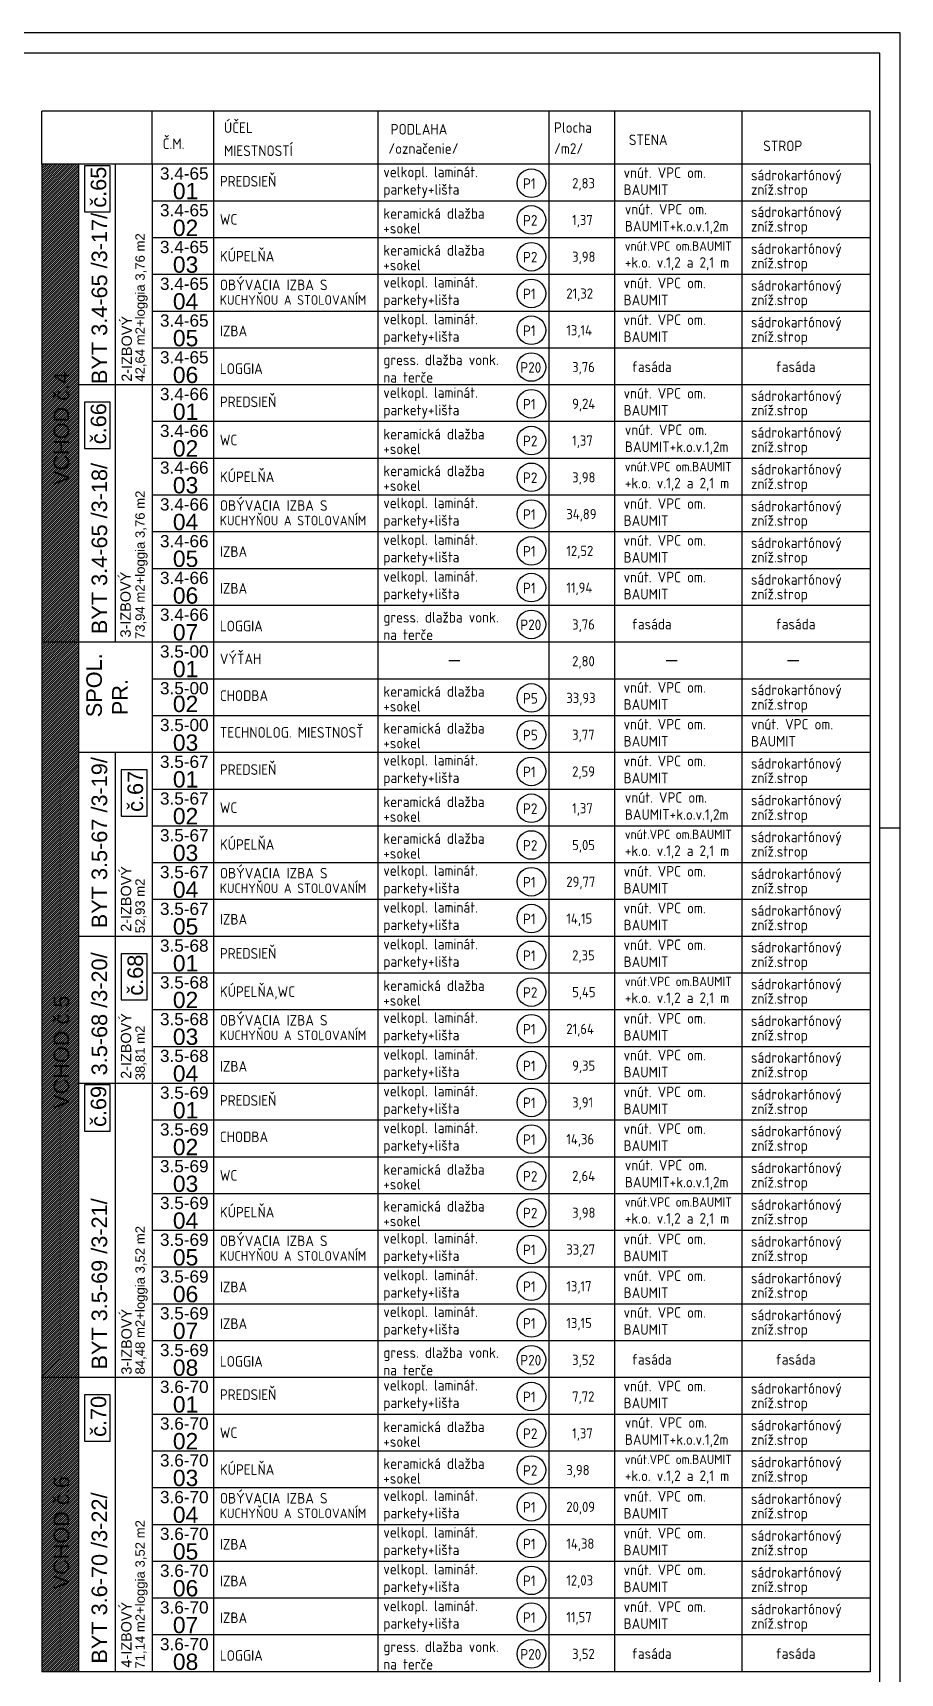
# Model space of a CAD drawing. Extents: x 4511820 to 5180432, y -1526536 to -944957.
# Drawn here: x 5169823 to 5180432, y -1126341 to -1106265 of the extents above; entities that cross this region are included whole.
import ezdxf

# ---------------------------------------------------------------- set-up
doc = ezdxf.new("R2010")
doc.units = 0
doc.header["$MEASUREMENT"] = 0
for name, color, linetype in [('MÚRY', 1, 'CONTINUOUS'), ('TENKÁ', 7, 'CONTINUOUS'), ('ŠRAFY', 82, 'CONTINUOUS')]:
    doc.layers.add(name, color=color, linetype=linetype)
doc.styles.add('ARIAL', font='arial.ttf')
doc.styles.add('Style-Arial', font='arial.ttf')
doc.styles.add('STYLE1', font='isocp.shx')
pattern_1 = [(45, (-2e-09, -3076.943), (-13.25825215, 13.25825215), [])]

msp = doc.modelspace()

# ---------------------------------------------------------------- hatches: boundary and pattern name
at = {"layer": 'ŠRAFY'}
h = msp.add_hatch(dxfattribs=at)
h.set_pattern_fill('ANSI31', color=11, scale=150)
h.set_pattern_definition(pattern_1)
h.paths.add_polyline_path([(5170382, -1113723.668), (5170382, -1107873.668), (5169932, -1107873.668), (5169932, -1113723.668)])
h.paths.add_polyline_path([(5170026.769, -1111846.723), (5170026.769, -1110379.342), (5170318.379, -1110379.342), (5170318.379, -1111846.723)], flags=24)
h = msp.add_hatch(dxfattribs=at)
h.set_pattern_fill('ANSI31', color=47, scale=150)
h.set_pattern_definition(pattern_1)
h.paths.add_polyline_path([(5170382, -1117323.668), (5170382, -1115073.668), (5170382, -1113723.668), (5169932, -1113723.668), (5169932, -1122723.668), (5170382, -1122723.668), (5170382, -1119123.668)])
h.paths.add_polyline_path([(5170026.769, -1119481.223), (5170026.769, -1118011.639), (5170318.379, -1118011.639), (5170318.379, -1119481.223)], flags=24)
h = msp.add_hatch(dxfattribs=at)
h.set_pattern_fill('ANSI31', color=63, scale=150)
h.set_pattern_definition(pattern_1)
h.paths.add_polyline_path([(5169932, -1122723.668), (5169932, -1126323.668), (5170382, -1126323.668), (5170382, -1122723.668)])
h.paths.add_polyline_path([(5170026.769, -1125362.998), (5170026.769, -1123894.969), (5170318.379, -1123894.969), (5170318.379, -1125362.998)], flags=24)

# ---------------------------------------------------------------- linework, layer by layer
at = {"layer": 'MÚRY', "ltscale": 0.25}
for p, q in [((5180064.714, -1107223.668), (5169932, -1107223.668)), ((5169932, -1107873.668), (5169932, -1107223.668)), ((5171282, -1107873.668), (5171282, -1107223.668)), ((5180064.714, -1107873.668), (5180064.714, -1107223.668)), ((5180064.714, -1107873.668), (5169932, -1107873.668)), ((5180064.714, -1110573.668), (5170382, -1110573.668)), ((5180064.714, -1113723.668), (5169932, -1113723.668)), ((5180064.714, -1115073.668), (5170382, -1115073.668)), ((5180064.714, -1117323.668), (5170382, -1117323.668)), ((5180064.714, -1119123.668), (5170382, -1119123.668)), ((5180064.714, -1122723.668), (5169932, -1122723.668)), ((5180064.714, -1126323.668), (5169932, -1126323.668))]:
    msp.add_line(p, q, dxfattribs=at)
at = {"layer": 'TENKÁ', "color": 7}
for p, q in [((5180432, -1106264.537), (5091141, -1106264.537)), ((5180432, -1142073.668), (5180432, -1106264.537)), ((5180182, -1106514.537), (5091391, -1106514.537)), ((5180182, -1141823.668), (5180182, -1106514.537))]:
    msp.add_line(p, q, dxfattribs=at)
at = {"layer": 'TENKÁ', "linetype": 'Continuous'}
for p, q in [((5172032, -1107223.668), (5172032, -1126323.668)), ((5180064.714, -1114173.668), (5171282, -1114173.668)), ((5180064.714, -1114623.668), (5171282, -1114623.668))]:
    msp.add_line(p, q, dxfattribs=at)
at = {"layer": 'TENKÁ', "ltscale": 0.25}
for p, q in [((5174041.88, -1107223.668), (5174041.88, -1126323.668)), ((5176135.188, -1107223.668), (5176135.188, -1126323.668)), ((5176940.393, -1126323.668), (5176940.393, -1107223.668)), ((5178499.225, -1126323.668), (5178499.225, -1107223.668)), ((5169932, -1107873.668), (5169932, -1126323.668)), ((5170382, -1107873.668), (5170382, -1126323.668)), ((5170832, -1107873.668), (5170832, -1113723.668)), ((5171282, -1107873.668), (5171282, -1126323.668)), ((5180064.714, -1107873.668), (5180064.714, -1126323.668)), ((5179429.174, -1108323.668), (5171282, -1108323.668)), ((5180064.714, -1108323.668), (5171282, -1108323.668)), ((5179429.174, -1108773.668), (5171282, -1108773.668)), ((5180064.714, -1108773.668), (5171282, -1108773.668)), ((5179429.174, -1109223.668), (5171282, -1109223.668)), ((5180064.714, -1109223.668), (5171282, -1109223.668)), ((5179429.174, -1109673.668), (5171282, -1109673.668)), ((5180064.714, -1109673.668), (5171282, -1109673.668)), ((5180064.714, -1110123.668), (5171282, -1110123.668)), ((5179429.174, -1111023.668), (5171282, -1111023.668)), ((5180064.714, -1111023.668), (5171282, -1111023.668)), ((5179429.174, -1111473.668), (5171282, -1111473.668)), ((5180064.714, -1111473.668), (5171282, -1111473.668)), ((5179429.174, -1111923.668), (5171282, -1111923.668)), ((5180064.714, -1111923.668), (5171282, -1111923.668)), ((5179429.174, -1112373.668), (5171282, -1112373.668)), ((5180064.714, -1112373.668), (5171282, -1112373.668)), ((5180064.714, -1112823.668), (5171282, -1112823.668)), ((5180064.714, -1113273.668), (5171282, -1113273.668)), ((5170832, -1115073.668), (5170832, -1126323.668)), ((5179429.174, -1115523.668), (5171282, -1115523.668)), ((5180064.714, -1115523.668), (5171282, -1115523.668)), ((5179429.174, -1115973.668), (5171282, -1115973.668)), ((5180064.714, -1115973.668), (5171282, -1115973.668)), ((5180182, -1115995.382), (5180432, -1115995.382)), ((5179429.174, -1116423.668), (5171282, -1116423.668)), ((5180064.714, -1116423.668), (5171282, -1116423.668)), ((5179429.174, -1116873.668), (5171282, -1116873.668)), ((5180064.714, -1116873.668), (5171282, -1116873.668)), ((5180064.714, -1117773.668), (5171282, -1117773.668)), ((5180064.714, -1118223.668), (5171282, -1118223.668)), ((5180064.714, -1118673.668), (5171282, -1118673.668)), ((5179429.174, -1119573.668), (5171282, -1119573.668)), ((5180064.714, -1119573.668), (5171282, -1119573.668)), ((5179429.174, -1120023.668), (5171282, -1120023.668)), ((5180064.714, -1120023.668), (5171282, -1120023.668)), ((5179429.174, -1120473.668), (5171282, -1120473.668)), ((5180064.714, -1120473.668), (5171282, -1120473.668)), ((5179429.174, -1120923.668), (5171282, -1120923.668)), ((5180064.714, -1120923.668), (5171282, -1120923.668)), ((5180064.714, -1121373.668), (5171282, -1121373.668)), ((5180064.714, -1121823.668), (5171282, -1121823.668)), ((5180064.714, -1122273.668), (5171282, -1122273.668)), ((5179429.174, -1123173.668), (5171282, -1123173.668)), ((5180064.714, -1123173.668), (5171282, -1123173.668)), ((5179429.174, -1123623.668), (5171282, -1123623.668)), ((5180064.714, -1123623.668), (5171282, -1123623.668)), ((5179429.174, -1124073.668), (5171282, -1124073.668)), ((5180064.714, -1124073.668), (5171282, -1124073.668)), ((5179429.174, -1124523.668), (5171282, -1124523.668)), ((5180064.714, -1124523.668), (5171282, -1124523.668)), ((5180064.714, -1124973.668), (5171282, -1124973.668)), ((5180064.714, -1125423.668), (5171282, -1125423.668)), ((5180064.714, -1125873.668), (5171282, -1125873.668))]:
    msp.add_line(p, q, dxfattribs=at)
at = {"layer": 'TENKÁ'}
for p, q in [((5174909.714, -1113948.751), (5175047.214, -1113948.751)), ((5177568.714, -1113948.751), (5177706.214, -1113948.751)), ((5179055.714, -1113948.751), (5179193.214, -1113948.751))]:
    msp.add_line(p, q, dxfattribs=at)
for points in [[(5170771.214, -1107892.06), (5170455.214, -1107892.06), (5170455.214, -1108456.56), (5170771.214, -1108456.56)], [(5170771.214, -1110786.251), (5170455.214, -1110786.251), (5170455.214, -1111350.751), (5170771.214, -1111350.751)], [(5171221.214, -1115286.251), (5170905.214, -1115286.251), (5170905.214, -1115850.751), (5171221.214, -1115850.751)], [(5171221.214, -1117536.251), (5170905.214, -1117536.251), (5170905.214, -1118100.751), (5171221.214, -1118100.751)], [(5170771.214, -1119142.06), (5170455.214, -1119142.06), (5170455.214, -1119706.56), (5170771.214, -1119706.56)], [(5170771.214, -1122936.251), (5170455.214, -1122936.251), (5170455.214, -1123500.751), (5170771.214, -1123500.751)]]:
    msp.add_lwpolyline(points, close=True, dxfattribs=at)
at = {"layer": 'TENKÁ', "ltscale": 0.25}
for centre in [(5175921.714, -1108104.943), (5175921.714, -1108554.943), (5175921.714, -1109004.943), (5175921.714, -1109454.943), (5175921.714, -1109904.943), (5175921.714, -1110354.943), (5175921.714, -1110804.943), (5175921.714, -1111254.943), (5175921.714, -1111704.943), (5175921.714, -1112154.943), (5175921.714, -1112604.943), (5175921.714, -1113054.943), (5175921.714, -1113504.943), (5175921.714, -1114404.943), (5175921.714, -1114854.943), (5175921.714, -1115304.943), (5175921.714, -1115754.943), (5175921.714, -1116204.943), (5175921.714, -1116654.943), (5175921.714, -1117104.943), (5175921.714, -1117554.943), (5175921.714, -1118004.943), (5175921.714, -1118454.943), (5175921.714, -1118904.943), (5175921.714, -1119354.943), (5175921.714, -1119804.943), (5175921.714, -1120254.943), (5175921.714, -1120704.943), (5175921.714, -1121154.943), (5175921.714, -1121604.943), (5175921.714, -1122054.943), (5175921.714, -1122504.943), (5175921.714, -1122954.943), (5175921.714, -1123404.943), (5175921.714, -1123854.943), (5175921.714, -1124304.943), (5175921.714, -1124754.943), (5175921.714, -1125204.943), (5175921.714, -1125654.943), (5175921.714, -1126104.943)]:
    msp.add_circle(centre, 175, dxfattribs=at)

# ---------------------------------------------------------------- texts
at = {"layer": 'TENKÁ', "linetype": 'Continuous', "style": 'STYLE1'}
for s, height, p in [('ÚČEL ', 130, (5172161.135, -1107489.888)), ('PODLAHA', 130, (5174200.452, -1107509.906)), ('Plocha', 130, (5176198.09, -1107489.054)), ('Č.M.', 130, (5171411.135, -1107687.45)), ('MIESTNOSTÍ', 130, (5172161.135, -1107773.347)), ('/označenie/', 130, (5174170.958, -1107746.268)), ('/m2/', 130, (5176198.09, -1107746.268)), ('STENA', 130, (5177113.395, -1107639.199)), ('STROP', 130, (5178757.338, -1107713.313)), ('PREDSIEŇ', 130, (5172110.377, -1108146.542)), ('WC', 130, (5172110.377, -1108612.822)), ('KÚPELŇA', 130, (5172110.377, -1109063.892)), ('OBÝVACIA IZBA S ', 130, (5172110.377, -1109414.62)), ('KUCHYŇOU A STOLOVANÍM', 118, (5172110.377, -1109593.62)), ('IZBA', 130, (5172110.377, -1109978.256)), ('LOGGIA', 130, (5172110.377, -1110439.62)), ('PREDSIEŇ', 130, (5172110.377, -1110846.542)), ('WC', 130, (5172110.377, -1111312.822)), ('KÚPELŇA', 130, (5172110.377, -1111763.892)), ('OBÝVACIA IZBA S ', 130, (5172110.377, -1112114.62)), ('KUCHYŇOU A STOLOVANÍM', 118, (5172110.377, -1112293.62)), ('IZBA', 130, (5172110.377, -1112678.256)), ('IZBA', 130, (5172110.377, -1113128.256)), ('LOGGIA', 130, (5172110.377, -1113589.62)), ('VÝŤAH', 130, (5172110.377, -1113991.865)), ('CHODBA', 130, (5172110.377, -1114441.865)), ('+sokel', 130, (5174110.45, -1114571.557)), ('keramická dlažba', 130, (5174110.45, -1114391.075)), ('TECHNOLOG. MIESTNOSŤ', 130, (5172110.377, -1114891.865)), ('keramická dlažba', 130, (5174110.45, -1114841.075)), ('+sokel', 130, (5174110.45, -1115021.557)), ('PREDSIEŇ', 130, (5172110.377, -1115346.542)), ('WC', 130, (5172110.377, -1115812.822)), ('KÚPELŇA', 130, (5172110.377, -1116263.892)), ('OBÝVACIA IZBA S ', 130, (5172110.377, -1116614.62)), ('KUCHYŇOU A STOLOVANÍM', 118, (5172110.377, -1116793.62)), ('IZBA', 130, (5172110.377, -1117178.256)), ('PREDSIEŇ', 130, (5172110.377, -1117596.542)), ('KÚPELŇA,WC', 130, (5172110.377, -1118063.892)), ('OBÝVACIA IZBA S ', 130, (5172110.377, -1118414.62)), ('KUCHYŇOU A STOLOVANÍM', 118, (5172110.377, -1118593.62)), ('IZBA', 130, (5172110.377, -1118978.256)), ('PREDSIEŇ', 130, (5172110.377, -1119396.542)), ('CHODBA', 130, (5172110.377, -1119841.865)), ('WC', 130, (5172110.377, -1120312.822)), ('KÚPELŇA', 130, (5172110.377, -1120763.892)), ('OBÝVACIA IZBA S ', 130, (5172110.377, -1121114.62)), ('KUCHYŇOU A STOLOVANÍM', 118, (5172110.377, -1121293.62)), ('IZBA', 130, (5172110.377, -1121678.256)), ('IZBA', 130, (5172110.377, -1122128.256)), ('LOGGIA', 130, (5172110.377, -1122589.62)), ('PREDSIEŇ', 130, (5172110.377, -1122996.542)), ('WC', 130, (5172110.377, -1123462.822)), ('KÚPELŇA', 130, (5172110.377, -1123913.892)), ('KUCHYŇOU A STOLOVANÍM', 118, (5172110.377, -1124443.62)), ('OBÝVACIA IZBA S ', 130, (5172110.377, -1124264.62)), ('IZBA', 130, (5172110.377, -1124828.256)), ('IZBA', 130, (5172110.377, -1125278.256)), ('IZBA', 130, (5172110.377, -1125728.256)), ('LOGGIA', 130, (5172110.377, -1126189.62))]:
    msp.add_text(s, height=height, dxfattribs=at).set_placement(p)
at = {"layer": 'TENKÁ', "ltscale": 0.25, "style": 'Style-Arial'}
for s, height, p in [('č.65', 190, (5170721.32, -1108405.085)), ('BYT 3.4-65 /3-17/', 190, (5170732.353, -1110563.543)), ('42,64 m2+loggia 3,76 m2', 115, (5171192.43, -1110535.097)), ('2-IZBOVÝ ', 126.36, (5171035.43, -1110534.597)), ('VCHOD č.4', 190, (5170267.639, -1111800.389)), ('č.66', 190, (5170721.32, -1111299.277)), ('BYT 3.4-65 /3-18/', 190, (5170732.353, -1113624.043)), ('73,94 m2+loggia 3,76 m2', 115, (5171192.43, -1113685.097)), ('3-IZBOVÝ ', 126.36, (5171020.93, -1113665.097)), ('SPOL.', 190, (5170667.375, -1114640.958)), ('PR.', 190, (5170983.323, -1114615.742)), ('BYT 3.5-67 /3-19/', 190, (5170732.353, -1117224.043)), ('č.67', 190, (5171171.32, -1115799.277)), ('2-IZBOVÝ ', 126.36, (5171026.43, -1117267.097)), ('52,93 m2', 115, (5171192.43, -1117285.097)), ('3.5-68 /3-20/', 190, (5170732.353, -1119024.043)), ('č.68', 190, (5171171.32, -1118049.277)), ('VCHOD č.5', 190, (5170267.639, -1119434.889)), ('2-IZBOVÝ ', 126.36, (5171026.43, -1119067.097)), ('38,81 m2', 115, (5171192.43, -1119085.097)), ('č.69', 190, (5170721.32, -1119655.085)), ('BYT 3.5-69 /3-21/', 190, (5170732.353, -1122624.043)), ('84,48 m2+loggia 3,52 m2', 115, (5171192.43, -1122685.097)), ('3-IZBOVÝ ', 126.36, (5171032.43, -1122686.597)), ('č.70', 190, (5170721.32, -1123449.277)), ('VCHOD č.6', 190, (5170267.639, -1125316.664)), ('BYT 3.6-70 /3-22/', 190, (5170732.353, -1126224.043)), ('71,14 m2+loggia 3,52 m2', 115, (5171192.43, -1126285.097)), ('4-IZBOVÝ ', 126.36, (5171030.43, -1126272.597))]:
    msp.add_text(s, height=height, rotation=90, dxfattribs=at).set_placement(p)
at = {"layer": 'TENKÁ', "lineweight": 40, "ltscale": 0.25, "style": 'ARIAL'}
for s, height, p in [('3.4-65', 150, (5171378.769, -1108060.938)), ('01', 200, (5171536.311, -1108301.438)), ('3.4-65', 150, (5171378.769, -1108510.938)), ('02', 200, (5171536.311, -1108751.438)), ('3.4-65', 150, (5171378.769, -1108960.938)), ('03', 200, (5171536.311, -1109201.438)), ('3.4-65', 150, (5171378.769, -1109410.938)), ('04', 200, (5171536.311, -1109651.438)), ('3.4-65', 150, (5171378.769, -1109860.938)), ('05', 200, (5171536.311, -1110101.438)), ('3.4-65', 150, (5171378.769, -1110310.938)), ('06', 200, (5171536.311, -1110551.438)), ('3.4-66', 150, (5171378.769, -1110760.938)), ('01', 200, (5171536.311, -1111001.438)), ('3.4-66', 150, (5171378.769, -1111210.938)), ('02', 200, (5171536.311, -1111451.438)), ('3.4-66', 150, (5171378.769, -1111660.938)), ('03', 200, (5171536.311, -1111901.438)), ('3.4-66', 150, (5171378.769, -1112110.938)), ('04', 200, (5171536.311, -1112351.438)), ('3.4-66', 150, (5171378.769, -1112560.938)), ('05', 200, (5171536.311, -1112801.438)), ('3.4-66', 150, (5171378.769, -1113010.938)), ('06', 200, (5171536.311, -1113251.438)), ('3.4-66', 150, (5171378.769, -1113460.938)), ('07', 200, (5171536.311, -1113701.438)), ('3.5-00', 150, (5171378.769, -1113910.938)), ('01', 200, (5171536.311, -1114151.438)), ('3.5-00', 150, (5171378.769, -1114360.938)), ('02', 200, (5171536.311, -1114577.938)), ('3.5-00', 150, (5171378.769, -1114810.938)), ('03', 200, (5171536.311, -1115051.438)), ('3.5-67', 150, (5171378.769, -1115260.938)), ('01', 200, (5171536.311, -1115501.438)), ('3.5-67', 150, (5171378.769, -1115710.938)), ('02', 200, (5171536.311, -1115951.438)), ('3.5-67', 150, (5171378.769, -1116160.938)), ('03', 200, (5171536.311, -1116401.438)), ('3.5-67', 150, (5171378.769, -1116610.938)), ('04', 200, (5171536.311, -1116851.438)), ('3.5-67', 150, (5171378.769, -1117060.938)), ('05', 200, (5171536.311, -1117301.438)), ('3.5-68', 150, (5171378.769, -1117510.938)), ('01', 200, (5171536.311, -1117751.438)), ('3.5-68', 150, (5171378.769, -1117960.938)), ('02', 200, (5171536.311, -1118201.438)), ('3.5-68', 150, (5171378.769, -1118410.938)), ('03', 200, (5171536.311, -1118651.438)), ('3.5-68', 150, (5171378.769, -1118860.938)), ('04', 200, (5171536.311, -1119101.438)), ('3.5-69', 150, (5171378.769, -1119310.938)), ('01', 200, (5171536.311, -1119551.438)), ('3.5-69', 150, (5171378.769, -1119760.938)), ('02', 200, (5171536.311, -1120001.438)), ('3.5-69', 150, (5171378.769, -1120210.938)), ('03', 200, (5171536.311, -1120451.438)), ('3.5-69', 150, (5171378.769, -1120660.938)), ('04', 200, (5171536.311, -1120901.438)), ('3.5-69', 150, (5171378.769, -1121110.938)), ('05', 200, (5171536.311, -1121351.438)), ('3.5-69', 150, (5171378.769, -1121560.938)), ('06', 200, (5171536.311, -1121801.438)), ('3.5-69', 150, (5171378.769, -1122010.938)), ('07', 200, (5171536.311, -1122251.438)), ('3.5-69', 150, (5171378.769, -1122460.938)), ('08', 200, (5171536.311, -1122701.438)), ('3.6-70', 150, (5171378.769, -1122910.938)), ('01', 200, (5171536.311, -1123151.438)), ('3.6-70', 150, (5171378.769, -1123360.938)), ('02', 200, (5171536.311, -1123601.438)), ('3.6-70', 150, (5171378.769, -1123810.938)), ('03', 200, (5171536.311, -1124051.438)), ('3.6-70', 150, (5171378.769, -1124260.938)), ('04', 200, (5171536.311, -1124501.438)), ('3.6-70', 150, (5171378.769, -1124710.938)), ('05', 200, (5171536.311, -1124951.438)), ('3.6-70', 150, (5171378.769, -1125160.938)), ('06', 200, (5171536.311, -1125401.438)), ('3.6-70', 150, (5171378.769, -1125610.938)), ('07', 200, (5171536.311, -1125851.438)), ('3.6-70', 150, (5171378.769, -1126060.938)), ('08', 200, (5171536.311, -1126301.438))]:
    msp.add_text(s, height=height, dxfattribs=at).set_placement(p)
at = {"layer": 'TENKÁ', "ltscale": 0.25, "style": 'STYLE1'}
for s, height, p in [('velkopl. laminát.', 130, (5174110.45, -1108032.543)), ('vnút. VPC om.', 130, (5177049.107, -1108041.452)), ('sádrokartónový', 130, (5178607.939, -1108071.331)), ('parkety+lišta', 130, (5174110.45, -1108246.199)), ('P1', 130, (5175818.95, -1108175.199)), (' 2,83', 125, (5176348.607, -1108167.952)), ('BAUMIT', 130, (5177049.107, -1108249.561)), ('zníž.strop', 130, (5178607.939, -1108248.04)), ('keramická dlažba', 130, (5174110.45, -1108541.075)), ('vnút. VPC om.', 130, (5177064.141, -1108488.389)), ('sádrokartónový', 130, (5178607.939, -1108521.331)), ('+sokel', 130, (5174110.45, -1108721.557)), ('P2', 130, (5175818.95, -1108625.199)), (' 1,37', 125, (5176348.607, -1108617.952)), ('BAUMIT+k.o.v.1,2m', 130, (5177064.141, -1108696.498)), ('zníž.strop', 130, (5178607.939, -1108698.04)), ('vnút.VPC om.BAUMIT', 115, (5177064.141, -1108932.082)), ('keramická dlažba', 130, (5174110.45, -1108991.075)), ('P2', 130, (5175818.95, -1109075.199)), (' 3,98', 125, (5176348.607, -1109067.952)), ('+k.o. v.1,2 a 2,1 m', 130, (5177064.141, -1109140.19)), ('sádrokartónový', 130, (5178607.939, -1108971.331)), ('zníž.strop', 130, (5178607.939, -1109148.04)), ('+sokel', 130, (5174110.45, -1109171.557)), ('velkopl. laminát.', 130, (5174110.45, -1109382.543)), ('P1', 130, (5175818.95, -1109525.199)), ('21,32', 125, (5176348.607, -1109517.952)), ('vnút. VPC om.', 130, (5177049.107, -1109391.452)), ('sádrokartónový', 130, (5178607.939, -1109421.331)), ('parkety+lišta', 130, (5174110.45, -1109596.199)), ('BAUMIT', 130, (5177049.107, -1109599.561)), ('zníž.strop', 130, (5178607.939, -1109598.04)), ('velkopl. laminát.', 130, (5174110.45, -1109832.543)), ('vnút. VPC om.', 130, (5177049.107, -1109841.452)), ('sádrokartónový', 130, (5178607.939, -1109871.331)), ('parkety+lišta', 130, (5174110.45, -1110046.199)), ('P1', 130, (5175818.95, -1109975.199)), ('13,14', 125, (5176348.607, -1109967.952)), ('BAUMIT', 130, (5177049.107, -1110049.561)), ('zníž.strop', 130, (5178607.939, -1110048.04)), ('gress. dlažba vonk.', 130, (5174110.45, -1110332.543)), ('na terče', 130, (5174110.45, -1110546.199)), ('P20', 130, (5175785.95, -1110425.199)), (' 3,76', 125, (5176348.607, -1110417.952)), ('fasáda', 130, (5177149.107, -1110415.717)), ('fasáda', 130, (5178907.939, -1110415.717)), ('velkopl. laminát.', 130, (5174110.45, -1110732.543)), ('vnút. VPC om.', 130, (5177049.107, -1110741.452)), ('sádrokartónový', 130, (5178607.939, -1110771.331)), ('parkety+lišta', 130, (5174110.45, -1110946.199)), ('P1', 130, (5175818.95, -1110875.199)), (' 9,24', 125, (5176348.607, -1110867.952)), ('BAUMIT', 130, (5177049.107, -1110949.561)), ('zníž.strop', 130, (5178607.939, -1110948.04)), ('keramická dlažba', 130, (5174110.45, -1111241.075)), ('P2', 130, (5175818.95, -1111325.199)), (' 1,37', 125, (5176348.607, -1111317.952)), ('vnút. VPC om.', 130, (5177064.141, -1111188.389)), ('sádrokartónový', 130, (5178607.939, -1111221.331)), ('+sokel', 130, (5174110.45, -1111421.557)), ('BAUMIT+k.o.v.1,2m', 130, (5177064.141, -1111396.498)), ('zníž.strop', 130, (5178607.939, -1111398.04)), ('keramická dlažba', 130, (5174110.45, -1111691.075)), (' 3,98', 125, (5176348.607, -1111767.952)), ('vnút.VPC om.BAUMIT', 115, (5177064.141, -1111632.082)), ('sádrokartónový', 130, (5178607.939, -1111671.331)), ('+sokel', 130, (5174110.45, -1111871.557)), ('P2', 130, (5175818.95, -1111775.199)), ('+k.o. v.1,2 a 2,1 m', 130, (5177064.141, -1111840.19)), ('zníž.strop', 130, (5178607.939, -1111848.04)), ('velkopl. laminát.', 130, (5174110.45, -1112082.543)), ('vnút. VPC om.', 130, (5177049.107, -1112091.452)), ('sádrokartónový', 130, (5178607.939, -1112121.331)), ('parkety+lišta', 130, (5174110.45, -1112296.199)), ('P1', 130, (5175818.95, -1112225.199)), ('34,89', 125, (5176348.607, -1112217.952)), ('BAUMIT', 130, (5177049.107, -1112299.561)), ('zníž.strop', 130, (5178607.939, -1112298.04)), ('velkopl. laminát.', 130, (5174110.45, -1112532.543)), ('vnút. VPC om.', 130, (5177049.107, -1112541.452)), ('sádrokartónový', 130, (5178607.939, -1112571.331)), ('parkety+lišta', 130, (5174110.45, -1112746.199)), ('P1', 130, (5175818.95, -1112675.199)), ('12,52', 125, (5176348.607, -1112667.952)), ('BAUMIT', 130, (5177049.107, -1112749.561)), ('zníž.strop', 130, (5178607.939, -1112748.04)), ('velkopl. laminát.', 130, (5174110.45, -1112982.543)), ('P1', 130, (5175818.95, -1113125.199)), ('11,94', 125, (5176348.607, -1113117.952)), ('vnút. VPC om.', 130, (5177049.107, -1112991.452)), ('sádrokartónový', 130, (5178607.939, -1113021.331)), ('parkety+lišta', 130, (5174110.45, -1113196.199)), ('BAUMIT', 130, (5177049.107, -1113199.561)), ('zníž.strop', 130, (5178607.939, -1113198.04)), ('gress. dlažba vonk.', 130, (5174110.45, -1113482.543)), ('P20', 130, (5175785.95, -1113575.199)), (' 3,76', 125, (5176348.607, -1113567.952)), ('fasáda', 130, (5177149.107, -1113565.717)), ('fasáda', 130, (5178907.939, -1113565.717)), ('na terče', 130, (5174110.45, -1113696.199)), (' 2,80', 125, (5176348.607, -1114017.952)), ('vnút. VPC om.', 130, (5177049.107, -1114341.452)), ('sádrokartónový', 130, (5178607.939, -1114371.331)), ('P5', 130, (5175818.95, -1114475.199)), ('33,93', 125, (5176348.607, -1114467.952)), ('BAUMIT', 130, (5177049.107, -1114549.561)), ('zníž.strop', 130, (5178607.939, -1114548.04)), ('P5', 130, (5175818.95, -1114925.199)), (' 3,77', 125, (5176348.607, -1114917.952)), ('vnút. VPC om.', 130, (5177049.107, -1114791.452)), ('vnút. VPC om.', 130, (5178607.939, -1114791.452)), ('BAUMIT', 130, (5177049.107, -1114999.561)), ('BAUMIT', 130, (5178607.939, -1114999.561)), ('velkopl. laminát.', 130, (5174110.45, -1115232.543)), ('P1', 130, (5175818.95, -1115375.199)), (' 2,59', 125, (5176348.607, -1115367.952)), ('vnút. VPC om.', 130, (5177049.107, -1115241.452)), ('sádrokartónový', 130, (5178607.939, -1115271.331)), ('parkety+lišta', 130, (5174110.45, -1115446.199)), ('BAUMIT', 130, (5177049.107, -1115449.561)), ('zníž.strop', 130, (5178607.939, -1115448.04)), ('keramická dlažba', 130, (5174110.45, -1115741.075)), ('vnút. VPC om.', 130, (5177064.141, -1115688.389)), ('sádrokartónový', 130, (5178607.939, -1115721.331)), ('+sokel', 130, (5174110.45, -1115921.557)), ('P2', 130, (5175818.95, -1115825.199)), (' 1,37', 125, (5176348.607, -1115817.952)), ('BAUMIT+k.o.v.1,2m', 130, (5177064.141, -1115896.498)), ('zníž.strop', 130, (5178607.939, -1115898.04)), ('keramická dlažba', 130, (5174110.45, -1116191.075)), ('vnút.VPC om.BAUMIT', 115, (5177064.141, -1116132.082)), ('sádrokartónový', 130, (5178607.939, -1116171.331)), ('+sokel', 130, (5174110.45, -1116371.557)), ('P2', 130, (5175818.95, -1116275.199)), (' 5,05', 125, (5176348.607, -1116267.952)), ('+k.o. v.1,2 a 2,1 m', 130, (5177064.141, -1116340.19)), ('zníž.strop', 130, (5178607.939, -1116348.04)), ('velkopl. laminát.', 130, (5174110.45, -1116582.543)), ('vnút. VPC om.', 130, (5177049.107, -1116591.452)), ('P1', 130, (5175818.95, -1116725.199)), ('29,77', 125, (5176348.607, -1116717.952)), ('sádrokartónový', 130, (5178607.939, -1116621.331)), ('parkety+lišta', 130, (5174110.45, -1116796.199)), ('BAUMIT', 130, (5177049.107, -1116799.561)), ('zníž.strop', 130, (5178607.939, -1116798.04)), ('velkopl. laminát.', 130, (5174110.45, -1117032.543)), ('P1', 130, (5175818.95, -1117175.199)), ('14,15', 125, (5176348.607, -1117167.952)), ('vnút. VPC om.', 130, (5177049.107, -1117041.452)), ('sádrokartónový', 130, (5178607.939, -1117071.331)), ('parkety+lišta', 130, (5174110.45, -1117246.199)), ('BAUMIT', 130, (5177049.107, -1117249.561)), ('zníž.strop', 130, (5178607.939, -1117248.04)), ('velkopl. laminát.', 130, (5174110.45, -1117482.543)), ('vnút. VPC om.', 130, (5177049.107, -1117491.452)), ('sádrokartónový', 130, (5178607.939, -1117521.331)), ('parkety+lišta', 130, (5174110.45, -1117696.199)), ('P1', 130, (5175818.95, -1117625.199)), (' 2,35', 125, (5176348.607, -1117617.952)), ('BAUMIT', 130, (5177049.107, -1117699.561)), ('zníž.strop', 130, (5178607.939, -1117698.04)), ('keramická dlažba', 130, (5174110.45, -1117991.075)), ('vnút.VPC om.BAUMIT', 115, (5177064.141, -1117932.082)), ('sádrokartónový', 130, (5178607.939, -1117971.331)), ('+sokel', 130, (5174110.45, -1118171.557)), ('P2', 130, (5175818.95, -1118075.199)), (' 5,45', 125, (5176348.607, -1118067.952)), ('+k.o. v.1,2 a 2,1 m', 130, (5177064.141, -1118140.19)), ('zníž.strop', 130, (5178607.939, -1118148.04)), ('velkopl. laminát.', 130, (5174110.45, -1118382.543)), ('vnút. VPC om.', 130, (5177049.107, -1118391.452)), ('parkety+lišta', 130, (5174110.45, -1118596.199)), ('P1', 130, (5175818.95, -1118525.199)), ('21,64', 125, (5176348.607, -1118517.952)), ('BAUMIT', 130, (5177049.107, -1118599.561)), ('sádrokartónový', 130, (5178607.939, -1118421.331)), ('zníž.strop', 130, (5178607.939, -1118598.04)), ('velkopl. laminát.', 130, (5174110.45, -1118832.543)), ('P1', 130, (5175818.95, -1118975.199)), (' 9,35', 125, (5176348.607, -1118967.952)), ('vnút. VPC om.', 130, (5177049.107, -1118841.452)), ('sádrokartónový', 130, (5178607.939, -1118871.331)), ('parkety+lišta', 130, (5174110.45, -1119046.199)), ('BAUMIT', 130, (5177049.107, -1119049.561)), ('zníž.strop', 130, (5178607.939, -1119048.04)), ('velkopl. laminát.', 130, (5174110.45, -1119282.543)), ('vnút. VPC om.', 130, (5177049.107, -1119291.452)), ('sádrokartónový', 130, (5178607.939, -1119321.331)), ('parkety+lišta', 130, (5174110.45, -1119496.199)), ('P1', 130, (5175818.95, -1119425.199)), (' 3,91', 125, (5176348.607, -1119417.952)), ('BAUMIT', 130, (5177049.107, -1119499.561)), ('zníž.strop', 130, (5178607.939, -1119498.04)), ('velkopl. laminát.', 130, (5174110.45, -1119732.543)), ('vnút. VPC om.', 130, (5177049.107, -1119741.452)), ('sádrokartónový', 130, (5178607.939, -1119771.331)), ('parkety+lišta', 130, (5174110.45, -1119946.199)), ('P1', 130, (5175818.95, -1119875.199)), ('14,36', 125, (5176348.607, -1119867.952)), ('BAUMIT', 130, (5177049.107, -1119949.561)), ('zníž.strop', 130, (5178607.939, -1119948.04)), ('vnút. VPC om.', 130, (5177064.141, -1120188.389)), ('keramická dlažba', 130, (5174110.45, -1120241.075)), ('P2', 130, (5175818.95, -1120325.199)), (' 2,64', 125, (5176348.607, -1120317.952)), ('BAUMIT+k.o.v.1,2m', 130, (5177064.141, -1120396.498)), ('sádrokartónový', 130, (5178607.939, -1120221.331)), ('zníž.strop', 130, (5178607.939, -1120398.04)), ('+sokel', 130, (5174110.45, -1120421.557)), ('keramická dlažba', 130, (5174110.45, -1120691.075)), ('P2', 130, (5175818.95, -1120775.199)), (' 3,98', 125, (5176348.607, -1120767.952)), ('vnút.VPC om.BAUMIT', 115, (5177064.141, -1120632.082)), ('sádrokartónový', 130, (5178607.939, -1120671.331)), ('+sokel', 130, (5174110.45, -1120871.557)), ('+k.o. v.1,2 a 2,1 m', 130, (5177064.141, -1120840.19)), ('zníž.strop', 130, (5178607.939, -1120848.04)), ('velkopl. laminát.', 130, (5174110.45, -1121082.543)), ('vnút. VPC om.', 130, (5177049.107, -1121091.452)), ('sádrokartónový', 130, (5178607.939, -1121121.331)), ('parkety+lišta', 130, (5174110.45, -1121296.199)), ('P1', 130, (5175818.95, -1121225.199)), ('33,27', 125, (5176348.607, -1121217.952)), ('BAUMIT', 130, (5177049.107, -1121299.561)), ('zníž.strop', 130, (5178607.939, -1121298.04)), ('velkopl. laminát.', 130, (5174110.45, -1121532.543)), ('vnút. VPC om.', 130, (5177049.107, -1121541.452)), ('sádrokartónový', 130, (5178607.939, -1121571.331)), ('parkety+lišta', 130, (5174110.45, -1121746.199)), ('P1', 130, (5175818.95, -1121675.199)), ('13,17', 125, (5176348.607, -1121667.952)), ('BAUMIT', 130, (5177049.107, -1121749.561)), ('zníž.strop', 130, (5178607.939, -1121748.04)), ('velkopl. laminát.', 130, (5174110.45, -1121982.543)), ('vnút. VPC om.', 130, (5177049.107, -1121991.452)), ('parkety+lišta', 130, (5174110.45, -1122196.199)), ('P1', 130, (5175818.95, -1122125.199)), ('13,15', 125, (5176348.607, -1122117.952)), ('BAUMIT', 130, (5177049.107, -1122199.561)), ('sádrokartónový', 130, (5178607.939, -1122021.331)), ('zníž.strop', 130, (5178607.939, -1122198.04)), ('gress. dlažba vonk.', 130, (5174110.45, -1122482.543)), ('P20', 130, (5175785.95, -1122575.199)), (' 3,52', 125, (5176348.607, -1122567.952)), ('fasáda', 130, (5177149.107, -1122565.717)), ('fasáda', 130, (5178907.939, -1122565.717)), ('na terče', 130, (5174110.45, -1122696.199)), ('velkopl. laminát.', 130, (5174110.45, -1122882.543)), ('vnút. VPC om.', 130, (5177049.107, -1122891.452)), ('sádrokartónový', 130, (5178607.939, -1122921.331)), ('parkety+lišta', 130, (5174110.45, -1123096.199)), ('P1', 130, (5175818.95, -1123025.199)), (' 7,72', 125, (5176348.607, -1123017.952)), ('BAUMIT', 130, (5177049.107, -1123099.561)), ('zníž.strop', 130, (5178607.939, -1123098.04)), ('keramická dlažba', 130, (5174110.45, -1123391.075)), ('vnút. VPC om.', 130, (5177064.141, -1123338.389)), ('sádrokartónový', 130, (5178607.939, -1123371.331)), ('+sokel', 130, (5174110.45, -1123571.557)), ('P2', 130, (5175818.95, -1123475.199)), (' 1,37', 125, (5176348.607, -1123467.952)), ('BAUMIT+k.o.v.1,2m', 130, (5177064.141, -1123546.498)), ('zníž.strop', 130, (5178607.939, -1123548.04)), ('vnút.VPC om.BAUMIT', 115, (5177064.141, -1123782.082)), ('sádrokartónový', 130, (5178607.939, -1123821.331)), ('keramická dlažba', 130, (5174110.45, -1123841.075)), ('P2', 130, (5175818.95, -1123925.199)), ('3,98', 125, (5176348.607, -1123917.952)), ('+k.o. v.1,2 a 2,1 m', 130, (5177064.141, -1123990.19)), ('zníž.strop', 130, (5178607.939, -1123998.04)), ('+sokel', 130, (5174110.45, -1124021.557)), ('velkopl. laminát.', 130, (5174110.45, -1124232.543)), ('P1', 130, (5175818.95, -1124375.199)), ('20,09', 125, (5176348.607, -1124367.952)), ('vnút. VPC om.', 130, (5177049.107, -1124241.452)), ('sádrokartónový', 130, (5178607.939, -1124271.331)), ('parkety+lišta', 130, (5174110.45, -1124446.199)), ('BAUMIT', 130, (5177049.107, -1124449.561)), ('zníž.strop', 130, (5178607.939, -1124448.04)), ('velkopl. laminát.', 130, (5174110.45, -1124682.543)), ('14,38', 125, (5176348.607, -1124817.952)), ('vnút. VPC om.', 130, (5177049.107, -1124691.452)), ('sádrokartónový', 130, (5178607.939, -1124721.331)), ('parkety+lišta', 130, (5174110.45, -1124896.199)), ('P1', 130, (5175818.95, -1124825.199)), ('BAUMIT', 130, (5177049.107, -1124899.561)), ('zníž.strop', 130, (5178607.939, -1124898.04)), ('velkopl. laminát.', 130, (5174110.45, -1125132.543)), ('vnút. VPC om.', 130, (5177049.107, -1125141.452)), ('sádrokartónový', 130, (5178607.939, -1125171.331)), ('parkety+lišta', 130, (5174110.45, -1125346.199)), ('P1', 130, (5175818.95, -1125275.199)), ('12,03', 125, (5176348.607, -1125267.952)), ('BAUMIT', 130, (5177049.107, -1125349.561)), ('zníž.strop', 130, (5178607.939, -1125348.04)), ('velkopl. laminát.', 130, (5174110.45, -1125582.543)), ('vnút. VPC om.', 130, (5177049.107, -1125591.452)), ('sádrokartónový', 130, (5178607.939, -1125621.331)), ('parkety+lišta', 130, (5174110.45, -1125796.199)), ('P1', 130, (5175818.95, -1125725.199)), ('11,57', 125, (5176348.607, -1125717.952)), ('BAUMIT', 130, (5177049.107, -1125799.561)), ('zníž.strop', 130, (5178607.939, -1125798.04)), ('gress. dlažba vonk.', 130, (5174110.45, -1126082.543)), ('P20', 130, (5175785.95, -1126175.199)), (' 3,52', 125, (5176348.607, -1126167.952)), ('fasáda', 130, (5177149.107, -1126165.717)), ('fasáda', 130, (5178907.939, -1126165.717)), ('na terče', 130, (5174110.45, -1126296.199))]:
    msp.add_text(s, height=height, dxfattribs=at).set_placement(p)

doc.saveas('drawing.dxf')
